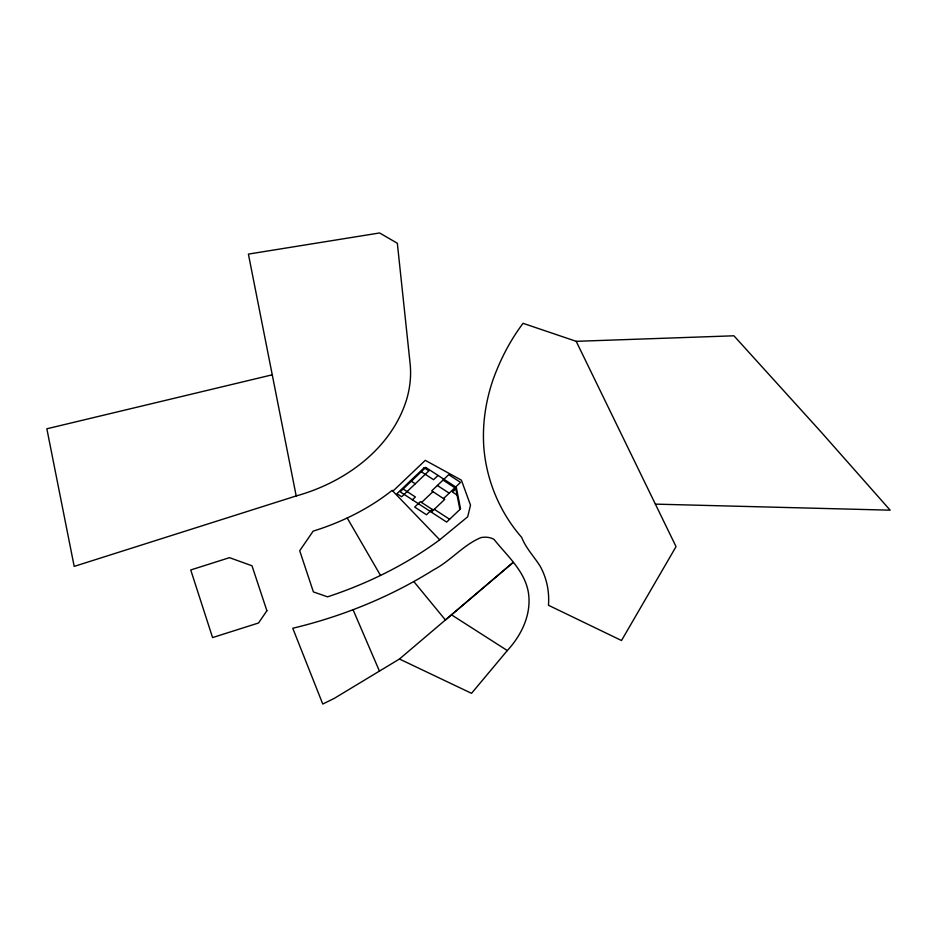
<?xml version="1.0" encoding="UTF-8"?>
<svg xmlns="http://www.w3.org/2000/svg" width="937" height="937" viewBox="0 0 937 937"><rect width="100%" height="100%" fill="white"/><g stroke="black" fill="none" stroke-linecap="round" stroke-linejoin="round"><path stroke-width="1.41" d="M507.315 650.547L471.534 693.333L399.455 659.016L334.204 698.416L322.761 704.038L292.766 628.247C342.415 616.394 390.413 596.904 433.737 569.755C450.697 560.888 463.405 544.807 481.068 537.557C485.46 536.784 490.086 537.088 493.998 539.361C506.894 555.641 524.779 570.844 528.398 592.559C531.759 614.051 521.651 635.075 507.315 650.547L451.47 614.824L399.455 659.016M392.896 491.164L425.281 460.348L461.379 480.142L470.503 505.137L467.68 516.802L439.711 539.806C405.838 564.847 367.48 583.657 327.552 596.846L313.391 591.915L299.711 550.745L313.157 531.127C341.583 522.307 368.745 508.908 392.135 490.379L439.711 539.806M412.432 499.808L415.396 496.985L403.133 488.997M438.036 475.434L433.562 479.697L421.299 471.709M421.58 502.466L432.929 491.667M432.168 509.377L426.499 514.776L414.681 507.069L420.362 501.67L433.386 510.161M443.517 498.566L460.547 482.368L448.729 474.672L431.711 490.871L444.735 499.362L431.336 512.117M455.839 488.809L452.454 492.019L457.057 495.017M451.47 614.824L513.16 562.411L445.415 619.989L413.873 581.619M296.197 495.942C344.547 482.567 391.104 449.256 406.553 399.736A141.1 109.032 -17.2 0 0 410.09 363.357L397.335 243.245L379.59 232.962L248.399 254.103L296.197 495.942L74.187 566.393L46.85 428.783L272.257 374.812M576.196 341.326L676.045 546.622L621.512 640.521L548.461 605.255C549.527 591.774 546.751 578.082 540.169 566.229C534.102 556.484 525.903 548.297 521.686 537.416C499.784 512.363 486.35 480.271 483.82 447.101A255.918 197.754 -17.2 0 1 493.073 379.602C500.335 359.55 510.185 340.354 523.069 323.324L576.196 341.326L733.929 335.797L820.461 431.301L890.15 510.173L655.385 504.129M443.06 480.072L454.867 487.767M437.38 485.471L449.198 493.167M410.535 480.716L415.267 483.797M434.299 509.295L449.608 519.274M347.205 517.974L380.516 575.423M353.05 609.694L379.438 671.103M455.441 486.772L459.891 509.482M266.893 610.748L258.518 623L212.57 637.57L190.738 569.965L229.483 557.667L251.983 565.772L266.893 610.748M424.156 467.762L396.925 493.682L401.645 496.762L428.888 470.842L424.156 467.762M425.785 467.446L400.169 491.82L446.644 522.096L460.535 508.873L456.307 487.345L425.785 467.446"/></g></svg>
